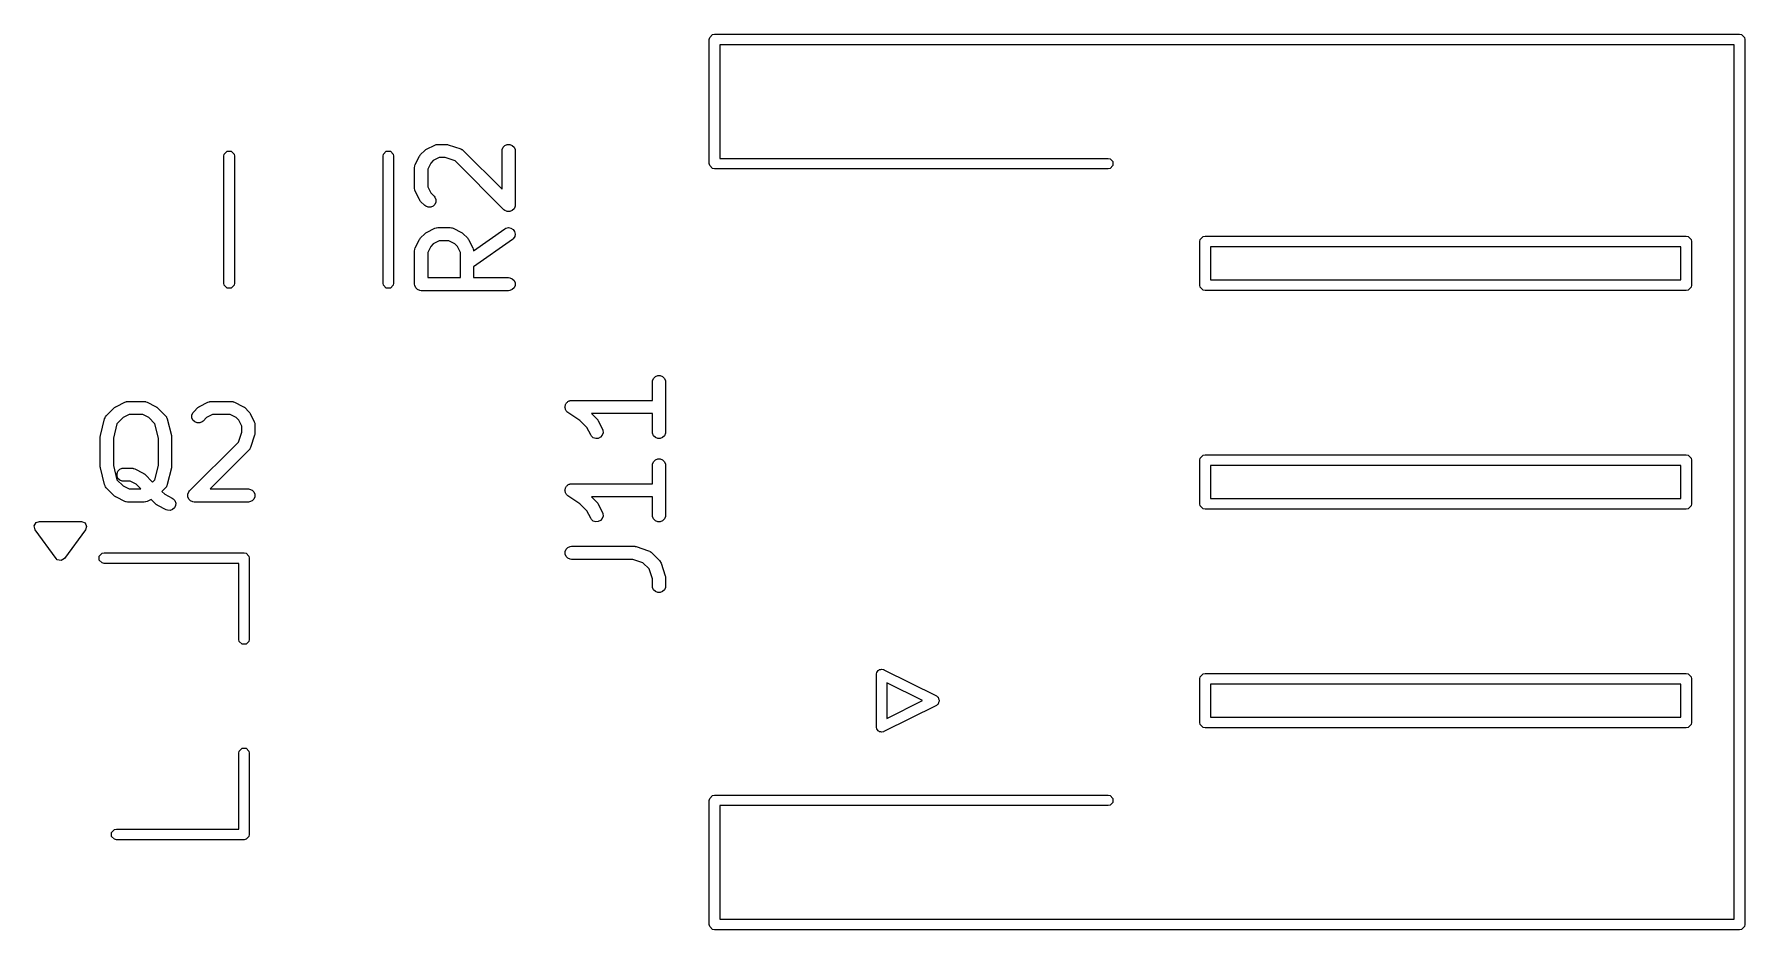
# Model space of a CAD drawing. Header units: inches. Extents: x 1.56 to 3.89, y -5.01 to -1.23.
# Drawn here: x 3.124 to 3.894, y -2.209 to -1.806 of the extents above; entities that cross this region are included whole.
import ezdxf

# ---------------------------------------------------------------- set-up
doc = ezdxf.new("R2010")
doc.units = ezdxf.units.IN
doc.header["$MEASUREMENT"] = 0
doc.layers.add('F.Silkscreen', color=41, linetype='CONTINUOUS', true_color=0xf2eda1)

msp = doc.modelspace()

# ---------------------------------------------------------------- linework, layer by layer
at = {"layer": 'F.Silkscreen', "linetype": 'CONTINUOUS'}
for p, q in [((3.42835, -1.80866), (3.42853, -1.80776)), ((3.42835, -1.86457), (3.42835, -1.80866)), ((3.42853, -1.80776), (3.4298, -1.80648)), ((3.4298, -1.80648), (3.43071, -1.8063)), ((3.43071, -1.8063), (3.89213, -1.8063)), ((3.89213, -1.8063), (3.89303, -1.80648)), ((3.89303, -1.80648), (3.89431, -1.80776)), ((3.89431, -1.80776), (3.89449, -1.80866)), ((3.89449, -1.80866), (3.89449, -2.00787)), ((3.88976, -1.81102), (3.43307, -1.81102)), ((3.43307, -1.81102), (3.43307, -1.8622)), ((3.88976, -2.00787), (3.88976, -1.81102)), ((3.20984, -1.86114), (3.21002, -1.86024)), ((3.20984, -1.91839), (3.20984, -1.86114)), ((3.21002, -1.86024), (3.2113, -1.85896)), ((3.2113, -1.85896), (3.21311, -1.85896)), ((3.21311, -1.85896), (3.21439, -1.86024)), ((3.21439, -1.86024), (3.21457, -1.86114)), ((3.21457, -1.86114), (3.21457, -1.91839)), ((3.2815, -1.86114), (3.28168, -1.86024)), ((3.2815, -1.91839), (3.2815, -1.86114)), ((3.28168, -1.86024), (3.28295, -1.85896)), ((3.28295, -1.85896), (3.28476, -1.85896)), ((3.28476, -1.85896), (3.28604, -1.86024)), ((3.28604, -1.86024), (3.28622, -1.86114)), ((3.28622, -1.86114), (3.28622, -1.91839)), ((3.29597, -1.86501), (3.29785, -1.86126)), ((3.29785, -1.86126), (3.298, -1.86101)), ((3.298, -1.86101), (3.29803, -1.86094)), ((3.29803, -1.86094), (3.2981, -1.86086)), ((3.2981, -1.86086), (3.29816, -1.86077)), ((3.29816, -1.86077), (3.29822, -1.86072)), ((3.29822, -1.86072), (3.2984, -1.86049)), ((3.2984, -1.86049), (3.30028, -1.85862)), ((3.30028, -1.85862), (3.3005, -1.85843)), ((3.3005, -1.85843), (3.30055, -1.85837)), ((3.30055, -1.85837), (3.30064, -1.85832)), ((3.30064, -1.85832), (3.30072, -1.85825)), ((3.30072, -1.85825), (3.3008, -1.85822)), ((3.3008, -1.85822), (3.30104, -1.85806)), ((3.30104, -1.85806), (3.30479, -1.85619)), ((3.30411, -1.86313), (3.30292, -1.86433)), ((3.30681, -1.86178), (3.30411, -1.86313)), ((3.30479, -1.85619), (3.30533, -1.85598)), ((3.30533, -1.85598), (3.30544, -1.85597)), ((3.30544, -1.85597), (3.30554, -1.85593)), ((3.30554, -1.85593), (3.30611, -1.85588)), ((3.30611, -1.85588), (3.30986, -1.85588)), ((3.30938, -1.86178), (3.30681, -1.86178)), ((3.31389, -1.86329), (3.30938, -1.86178)), ((3.30986, -1.85588), (3.31016, -1.85591)), ((3.31016, -1.85591), (3.31023, -1.8559)), ((3.31023, -1.8559), (3.31034, -1.85592)), ((3.31034, -1.85592), (3.31044, -1.85593)), ((3.31044, -1.85593), (3.31051, -1.85596)), ((3.31051, -1.85596), (3.3108, -1.85603)), ((3.3108, -1.85603), (3.31642, -1.8579)), ((3.3359, -1.88529), (3.31389, -1.86329)), ((3.31642, -1.8579), (3.31695, -1.85814)), ((3.31695, -1.85814), (3.31703, -1.85821)), ((3.31703, -1.85821), (3.31713, -1.85825)), ((3.31713, -1.85825), (3.31758, -1.85862)), ((3.31758, -1.85862), (3.33503, -1.87607)), ((3.33503, -1.85883), (3.33509, -1.85825)), ((3.33503, -1.87607), (3.33503, -1.85883)), ((3.33509, -1.85825), (3.33553, -1.85719)), ((3.33553, -1.85719), (3.33634, -1.85637)), ((3.33634, -1.85637), (3.33741, -1.85593)), ((3.33741, -1.85593), (3.33856, -1.85593)), ((3.33856, -1.85593), (3.33963, -1.85637)), ((3.33963, -1.85637), (3.34044, -1.85719)), ((3.34044, -1.85719), (3.34088, -1.85825)), ((3.34088, -1.85825), (3.34094, -1.85883)), ((3.34094, -1.85883), (3.34094, -1.8832)), ((3.43307, -1.8622), (3.60787, -1.8622)), ((3.60787, -1.8622), (3.60878, -1.86238)), ((3.60878, -1.86238), (3.61006, -1.86366)), ((3.29566, -1.86633), (3.29572, -1.86575)), ((3.29566, -1.8757), (3.29566, -1.86633)), ((3.29572, -1.86575), (3.29576, -1.86566)), ((3.29576, -1.86566), (3.29577, -1.86555)), ((3.29577, -1.86555), (3.29597, -1.86501)), ((3.30292, -1.86433), (3.30157, -1.86703)), ((3.30157, -1.86703), (3.30157, -1.87501)), ((3.42853, -1.86547), (3.42835, -1.86457)), ((3.4298, -1.86675), (3.42853, -1.86547)), ((3.43071, -1.86693), (3.4298, -1.86675)), ((3.60787, -1.86693), (3.43071, -1.86693)), ((3.60878, -1.86675), (3.60787, -1.86693)), ((3.61006, -1.86547), (3.60878, -1.86675)), ((3.61006, -1.86366), (3.61006, -1.86547)), ((3.29572, -1.87628), (3.29566, -1.8757)), ((3.29576, -1.87638), (3.29572, -1.87628)), ((3.29577, -1.87648), (3.29576, -1.87638)), ((3.29597, -1.87702), (3.29577, -1.87648)), ((3.29785, -1.88077), (3.29597, -1.87702)), ((3.30157, -1.87501), (3.30292, -1.8777)), ((3.30292, -1.8777), (3.30445, -1.87924)), ((3.298, -1.88102), (3.29785, -1.88077)), ((3.29803, -1.88109), (3.298, -1.88102)), ((3.2981, -1.88117), (3.29803, -1.88109)), ((3.29816, -1.88126), (3.2981, -1.88117)), ((3.29822, -1.88131), (3.29816, -1.88126)), ((3.2984, -1.88154), (3.29822, -1.88131)), ((3.30028, -1.88342), (3.2984, -1.88154)), ((3.30072, -1.88378), (3.30028, -1.88342)), ((3.30179, -1.88422), (3.30072, -1.88378)), ((3.30294, -1.88422), (3.30179, -1.88422)), ((3.304, -1.88378), (3.30294, -1.88422)), ((3.30482, -1.88297), (3.304, -1.88378)), ((3.30445, -1.87924), (3.30482, -1.87969)), ((3.30482, -1.87969), (3.30526, -1.88075)), ((3.30526, -1.8819), (3.30482, -1.88297)), ((3.30526, -1.88075), (3.30526, -1.8819)), ((3.33634, -1.88566), (3.3359, -1.88529)), ((3.3371, -1.88597), (3.33634, -1.88566)), ((3.33741, -1.8861), (3.3371, -1.88597)), ((3.33856, -1.8861), (3.33741, -1.8861)), ((3.33741, -1.8861), (3.33741, -1.8861)), ((3.33963, -1.88566), (3.33856, -1.8861)), ((3.34044, -1.88484), (3.33963, -1.88566)), ((3.34075, -1.88409), (3.34044, -1.88484)), ((3.34088, -1.88378), (3.34075, -1.88409)), ((3.34094, -1.8832), (3.34088, -1.88378)), ((3.30104, -1.89556), (3.30479, -1.89368)), ((3.30479, -1.89368), (3.30533, -1.89348)), ((3.30533, -1.89348), (3.30544, -1.89347)), ((3.30544, -1.89347), (3.30554, -1.89343)), ((3.30554, -1.89343), (3.30611, -1.89337)), ((3.30611, -1.89337), (3.31174, -1.89337)), ((3.31174, -1.89337), (3.31231, -1.89343)), ((3.31231, -1.89343), (3.31241, -1.89347)), ((3.31241, -1.89347), (3.31252, -1.89348)), ((3.31252, -1.89348), (3.31306, -1.89368)), ((3.31306, -1.89368), (3.31681, -1.89556)), ((3.32219, -1.90378), (3.33629, -1.89391)), ((3.33629, -1.89391), (3.3368, -1.89362)), ((3.3368, -1.89362), (3.33792, -1.89337)), ((3.33792, -1.89337), (3.33906, -1.89357)), ((3.33906, -1.89357), (3.34003, -1.89419)), ((3.34003, -1.89419), (3.34069, -1.89514)), ((3.29597, -1.9025), (3.29785, -1.89875)), ((3.29785, -1.89875), (3.298, -1.89851)), ((3.298, -1.89851), (3.29803, -1.89843)), ((3.29803, -1.89843), (3.2981, -1.89835)), ((3.2981, -1.89835), (3.29816, -1.89826)), ((3.29816, -1.89826), (3.29822, -1.89821)), ((3.29822, -1.89821), (3.2984, -1.89799)), ((3.2984, -1.89799), (3.30028, -1.89611)), ((3.30028, -1.89611), (3.3005, -1.89593)), ((3.3005, -1.89593), (3.30055, -1.89587)), ((3.30055, -1.89587), (3.30064, -1.89581)), ((3.30064, -1.89581), (3.30072, -1.89575)), ((3.30072, -1.89575), (3.3008, -1.89572)), ((3.3008, -1.89572), (3.30104, -1.89556)), ((3.30292, -1.90182), (3.30157, -1.90452)), ((3.30411, -1.90063), (3.30292, -1.90182)), ((3.30681, -1.89928), (3.30411, -1.90063)), ((3.31104, -1.89928), (3.30681, -1.89928)), ((3.31374, -1.90063), (3.31104, -1.89928)), ((3.31494, -1.90182), (3.31374, -1.90063)), ((3.31628, -1.90452), (3.31494, -1.90182)), ((3.31681, -1.89556), (3.31706, -1.89572)), ((3.31706, -1.89572), (3.31713, -1.89575)), ((3.31713, -1.89575), (3.31721, -1.89581)), ((3.31721, -1.89581), (3.3173, -1.89587)), ((3.3173, -1.89587), (3.31735, -1.89593)), ((3.31735, -1.89593), (3.31758, -1.89611)), ((3.31758, -1.89611), (3.31945, -1.89799)), ((3.31945, -1.89799), (3.31964, -1.89821)), ((3.31964, -1.89821), (3.3197, -1.89826)), ((3.3197, -1.89826), (3.31975, -1.89835)), ((3.31975, -1.89835), (3.31982, -1.89843)), ((3.31982, -1.89843), (3.31985, -1.89851)), ((3.31985, -1.89851), (3.32, -1.89875)), ((3.32, -1.89875), (3.32188, -1.9025)), ((3.33968, -1.89874), (3.32219, -1.91099)), ((3.34012, -1.89837), (3.33968, -1.89874)), ((3.34074, -1.8974), (3.34012, -1.89837)), ((3.34069, -1.89514), (3.34094, -1.89626)), ((3.34094, -1.89626), (3.34074, -1.8974)), ((3.64921, -1.89961), (3.64939, -1.8987)), ((3.64921, -1.91929), (3.64921, -1.89961)), ((3.64939, -1.8987), (3.65067, -1.89742)), ((3.65067, -1.89742), (3.65157, -1.89724)), ((3.65157, -1.89724), (3.86811, -1.89724)), ((3.65394, -1.90197), (3.65394, -1.91693)), ((3.86575, -1.90197), (3.65394, -1.90197)), ((3.86575, -1.91693), (3.86575, -1.90197)), ((3.86811, -1.89724), (3.86901, -1.89742)), ((3.86901, -1.89742), (3.87029, -1.8987)), ((3.87029, -1.8987), (3.87047, -1.89961)), ((3.87047, -1.89961), (3.87047, -1.91929)), ((3.29566, -1.90382), (3.29572, -1.90325)), ((3.29566, -1.91882), (3.29566, -1.90382)), ((3.29572, -1.90325), (3.29576, -1.90315)), ((3.29576, -1.90315), (3.29577, -1.90304)), ((3.29577, -1.90304), (3.29597, -1.9025)), ((3.30157, -1.90452), (3.30157, -1.91587)), ((3.31628, -1.91587), (3.31628, -1.90452)), ((3.32188, -1.9025), (3.32209, -1.90304)), ((3.32209, -1.90304), (3.32209, -1.90315)), ((3.32209, -1.90315), (3.32213, -1.90325)), ((3.32213, -1.90325), (3.32219, -1.90378)), ((3.30157, -1.91587), (3.31628, -1.91587)), ((3.32219, -1.91099), (3.32219, -1.91587)), ((3.32219, -1.91587), (3.33798, -1.91587)), ((3.33798, -1.91587), (3.33856, -1.91593)), ((3.33856, -1.91593), (3.33963, -1.91637)), ((3.33963, -1.91637), (3.34044, -1.91718)), ((3.34044, -1.91718), (3.34088, -1.91825)), ((3.65394, -1.91693), (3.86575, -1.91693)), ((3.21002, -1.91929), (3.20984, -1.91839)), ((3.2113, -1.92057), (3.21002, -1.91929)), ((3.21311, -1.92057), (3.2113, -1.92057)), ((3.21439, -1.91929), (3.21311, -1.92057)), ((3.21457, -1.91839), (3.21439, -1.91929)), ((3.28168, -1.91929), (3.2815, -1.91839)), ((3.28295, -1.92057), (3.28168, -1.91929)), ((3.28476, -1.92057), (3.28295, -1.92057)), ((3.28604, -1.91929), (3.28476, -1.92057)), ((3.28622, -1.91839), (3.28604, -1.91929)), ((3.29572, -1.9194), (3.29566, -1.91882)), ((3.29616, -1.92046), (3.29572, -1.9194)), ((3.29697, -1.92128), (3.29616, -1.92046)), ((3.29804, -1.92172), (3.29697, -1.92128)), ((3.29861, -1.92178), (3.29804, -1.92172)), ((3.33798, -1.92178), (3.29861, -1.92178)), ((3.33856, -1.92172), (3.33798, -1.92178)), ((3.33963, -1.92128), (3.33856, -1.92172)), ((3.34044, -1.92046), (3.33963, -1.92128)), ((3.34088, -1.9194), (3.34044, -1.92046)), ((3.34088, -1.91825), (3.34088, -1.9194)), ((3.64939, -1.9202), (3.64921, -1.91929)), ((3.65067, -1.92147), (3.64939, -1.9202)), ((3.65157, -1.92165), (3.65067, -1.92147)), ((3.86811, -1.92165), (3.65157, -1.92165)), ((3.86901, -1.92147), (3.86811, -1.92165)), ((3.87029, -1.9202), (3.86901, -1.92147)), ((3.87047, -1.91929), (3.87029, -1.9202)), ((3.40275, -1.96288), (3.40281, -1.9623)), ((3.40275, -1.97118), (3.40275, -1.96288)), ((3.40281, -1.9623), (3.40325, -1.96124)), ((3.40325, -1.96124), (3.40406, -1.96042)), ((3.40406, -1.96042), (3.40513, -1.95998)), ((3.40513, -1.95998), (3.40628, -1.95998)), ((3.40628, -1.95998), (3.40734, -1.96042)), ((3.40734, -1.96042), (3.40816, -1.96124)), ((3.40816, -1.96124), (3.4086, -1.9623)), ((3.4086, -1.9623), (3.40865, -1.96288)), ((3.40865, -1.96288), (3.40865, -1.98538)), ((3.36549, -1.97134), (3.36576, -1.97123)), ((3.36576, -1.97123), (3.36633, -1.97118)), ((3.36633, -1.97118), (3.36633, -1.97118)), ((3.36633, -1.97118), (3.36633, -1.97118)), ((3.36633, -1.97118), (3.36633, -1.97118)), ((3.36633, -1.97118), (3.40275, -1.97118)), ((3.15612, -1.97951), (3.15631, -1.97896)), ((3.15631, -1.97896), (3.15644, -1.97879)), ((3.15644, -1.97879), (3.15652, -1.97858)), ((3.15652, -1.97858), (3.15689, -1.97814)), ((3.15689, -1.97814), (3.16064, -1.97439)), ((3.16064, -1.97439), (3.16087, -1.9742)), ((3.16087, -1.9742), (3.16092, -1.97414)), ((3.16092, -1.97414), (3.16101, -1.97409)), ((3.16101, -1.97409), (3.16109, -1.97402)), ((3.16109, -1.97402), (3.16116, -1.97399)), ((3.16116, -1.97399), (3.16141, -1.97383)), ((3.16141, -1.97383), (3.16516, -1.97196)), ((3.16448, -1.9789), (3.16165, -1.98173)), ((3.16718, -1.97755), (3.16448, -1.9789)), ((3.16516, -1.97196), (3.1657, -1.97175)), ((3.1657, -1.97175), (3.16581, -1.97174)), ((3.16581, -1.97174), (3.1659, -1.9717)), ((3.1659, -1.9717), (3.16648, -1.97165)), ((3.16648, -1.97165), (3.17398, -1.97165)), ((3.17328, -1.97755), (3.16718, -1.97755)), ((3.17598, -1.9789), (3.17328, -1.97755)), ((3.17398, -1.97165), (3.17455, -1.9717)), ((3.17455, -1.9717), (3.17465, -1.97174)), ((3.17465, -1.97174), (3.17476, -1.97175)), ((3.17476, -1.97175), (3.1753, -1.97196)), ((3.1753, -1.97196), (3.17905, -1.97383)), ((3.17881, -1.98173), (3.17598, -1.9789)), ((3.17905, -1.97383), (3.1793, -1.97399)), ((3.1793, -1.97399), (3.17937, -1.97402)), ((3.17937, -1.97402), (3.17945, -1.97409)), ((3.17945, -1.97409), (3.17954, -1.97414)), ((3.17954, -1.97414), (3.17959, -1.9742)), ((3.17959, -1.9742), (3.17982, -1.97439)), ((3.17982, -1.97439), (3.18357, -1.97814)), ((3.18357, -1.97814), (3.18393, -1.97858)), ((3.18393, -1.97858), (3.18402, -1.97879)), ((3.18402, -1.97879), (3.18415, -1.97896)), ((3.18415, -1.97896), (3.18434, -1.97951)), ((3.19545, -1.97777), (3.1959, -1.97671)), ((3.19545, -1.97892), (3.19545, -1.97777)), ((3.1959, -1.97999), (3.19545, -1.97892)), ((3.1959, -1.97671), (3.19626, -1.97626)), ((3.19626, -1.97626), (3.19814, -1.97439)), ((3.19814, -1.97439), (3.19836, -1.9742)), ((3.19836, -1.9742), (3.19841, -1.97414)), ((3.19841, -1.97414), (3.1985, -1.97409)), ((3.1985, -1.97409), (3.19858, -1.97402)), ((3.19858, -1.97402), (3.19866, -1.97399)), ((3.19866, -1.97399), (3.1989, -1.97383)), ((3.1989, -1.97383), (3.20265, -1.97196)), ((3.20197, -1.9789), (3.20044, -1.98044)), ((3.20467, -1.97755), (3.20197, -1.9789)), ((3.20265, -1.97196), (3.20319, -1.97175)), ((3.20319, -1.97175), (3.2033, -1.97174)), ((3.2033, -1.97174), (3.2034, -1.9717)), ((3.2034, -1.9717), (3.20397, -1.97165)), ((3.20397, -1.97165), (3.21335, -1.97165)), ((3.21265, -1.97755), (3.20467, -1.97755)), ((3.21535, -1.9789), (3.21265, -1.97755)), ((3.21335, -1.97165), (3.21392, -1.9717)), ((3.21392, -1.9717), (3.21402, -1.97174)), ((3.21402, -1.97174), (3.21413, -1.97175)), ((3.21413, -1.97175), (3.21467, -1.97196)), ((3.21467, -1.97196), (3.21842, -1.97383)), ((3.21655, -1.9801), (3.21535, -1.9789)), ((3.21842, -1.97383), (3.21867, -1.97399)), ((3.21867, -1.97399), (3.21874, -1.97402)), ((3.21874, -1.97402), (3.21882, -1.97409)), ((3.21882, -1.97409), (3.21891, -1.97414)), ((3.21891, -1.97414), (3.21896, -1.9742)), ((3.21896, -1.9742), (3.21919, -1.97439)), ((3.21919, -1.97439), (3.22106, -1.97626)), ((3.22106, -1.97626), (3.22125, -1.97649)), ((3.22125, -1.97649), (3.22131, -1.97654)), ((3.22131, -1.97654), (3.22136, -1.97663)), ((3.22136, -1.97663), (3.22143, -1.97671)), ((3.22143, -1.97671), (3.22146, -1.97678)), ((3.22146, -1.97678), (3.22161, -1.97703)), ((3.22161, -1.97703), (3.22349, -1.98078)), ((3.36338, -1.97413), (3.36344, -1.97384)), ((3.36344, -1.97441), (3.36338, -1.97413)), ((3.36344, -1.97355), (3.36355, -1.97328)), ((3.36344, -1.97384), (3.36344, -1.97355)), ((3.36344, -1.9747), (3.36344, -1.97441)), ((3.36355, -1.97497), (3.36344, -1.9747)), ((3.36355, -1.97328), (3.3636, -1.973)), ((3.3636, -1.97526), (3.36355, -1.97497)), ((3.3636, -1.973), (3.36376, -1.97276)), ((3.36377, -1.9755), (3.3636, -1.97526)), ((3.36376, -1.97276), (3.36388, -1.97249)), ((3.36388, -1.97577), (3.36377, -1.9755)), ((3.36388, -1.97249), (3.36408, -1.97228)), ((3.36408, -1.97598), (3.36388, -1.97577)), ((3.36408, -1.97228), (3.36424, -1.97204)), ((3.36425, -1.97622), (3.36408, -1.97598)), ((3.36424, -1.97204), (3.36448, -1.97188)), ((3.36469, -1.97658), (3.36425, -1.97622)), ((3.36448, -1.97188), (3.36469, -1.97167)), ((3.36469, -1.97167), (3.36496, -1.97156)), ((3.36469, -1.97659), (3.36469, -1.97658)), ((3.36469, -1.97658), (3.36469, -1.97658)), ((3.36469, -1.97658), (3.36469, -1.97658)), ((3.37007, -1.98017), (3.36469, -1.97659)), ((3.36496, -1.97156), (3.3652, -1.9714)), ((3.3652, -1.9714), (3.36549, -1.97134)), ((3.40275, -1.97708), (3.37533, -1.97708)), ((3.37533, -1.97708), (3.37779, -1.97954)), ((3.40275, -1.98538), (3.40275, -1.97708)), ((3.15424, -1.98701), (3.15612, -1.97951)), ((3.16165, -1.98173), (3.16006, -1.98809)), ((3.1804, -1.98809), (3.17881, -1.98173)), ((3.18434, -1.97951), (3.18622, -1.98701)), ((3.19671, -1.9808), (3.1959, -1.97999)), ((3.19777, -1.98124), (3.19671, -1.9808)), ((3.19893, -1.98124), (3.19777, -1.98124)), ((3.19999, -1.9808), (3.19893, -1.98124)), ((3.20044, -1.98044), (3.19999, -1.9808)), ((3.21639, -1.98988), (3.21789, -1.98537)), ((3.21789, -1.9828), (3.21655, -1.9801)), ((3.21789, -1.98537), (3.21789, -1.9828)), ((3.22349, -1.98078), (3.2237, -1.98132)), ((3.22371, -1.9865), (3.22365, -1.98678)), ((3.2237, -1.98132), (3.2237, -1.98142)), ((3.2237, -1.98142), (3.22374, -1.98152)), ((3.22374, -1.98642), (3.22371, -1.9865)), ((3.22374, -1.98152), (3.2238, -1.9821)), ((3.22375, -1.98632), (3.22374, -1.98642)), ((3.22378, -1.98622), (3.22375, -1.98632)), ((3.2238, -1.98585), (3.22377, -1.98614)), ((3.22377, -1.98614), (3.22378, -1.98622)), ((3.2238, -1.9821), (3.2238, -1.98585)), ((3.37328, -1.98338), (3.37007, -1.98017)), ((3.37494, -1.9867), (3.37328, -1.98338)), ((3.37525, -1.98719), (3.37494, -1.9867)), ((3.37779, -1.97954), (3.37798, -1.97977)), ((3.37798, -1.97977), (3.37804, -1.97982)), ((3.37804, -1.97982), (3.37809, -1.97991)), ((3.37809, -1.97991), (3.37816, -1.97999)), ((3.37816, -1.97999), (3.37819, -1.98006)), ((3.37819, -1.98006), (3.37835, -1.98031)), ((3.37835, -1.98031), (3.38022, -1.98406)), ((3.38051, -1.98575), (3.38015, -1.98684)), ((3.38022, -1.98406), (3.38043, -1.9846)), ((3.38043, -1.9846), (3.38051, -1.98575)), ((3.40281, -1.98595), (3.40275, -1.98538)), ((3.40325, -1.98702), (3.40281, -1.98595)), ((3.4086, -1.98595), (3.40816, -1.98702)), ((3.40865, -1.98538), (3.4086, -1.98595)), ((3.15415, -1.98772), (3.15416, -1.98762)), ((3.15415, -2.00085), (3.15415, -1.98772)), ((3.15416, -1.98758), (3.15419, -1.98736)), ((3.15416, -1.98762), (3.15416, -1.98758)), ((3.15419, -1.98736), (3.15421, -1.98715)), ((3.15421, -1.98715), (3.15423, -1.98711)), ((3.15423, -1.98711), (3.15424, -1.98701)), ((3.16006, -1.98809), (3.16006, -2.00048)), ((3.1804, -2.00048), (3.1804, -1.98809)), ((3.18622, -1.98701), (3.18623, -1.98711)), ((3.18623, -1.98711), (3.18625, -1.98715)), ((3.18625, -1.98715), (3.18627, -1.98736)), ((3.18627, -1.98736), (3.1863, -1.98758)), ((3.1863, -1.98758), (3.18629, -1.98762)), ((3.18629, -1.98762), (3.1863, -1.98772)), ((3.1863, -1.98772), (3.1863, -2.00085)), ((3.19439, -2.01188), (3.21639, -1.98988)), ((3.22106, -1.99356), (3.2036, -2.01102)), ((3.22143, -1.99311), (3.22106, -1.99356)), ((3.22147, -1.99301), (3.22143, -1.99311)), ((3.22154, -1.99293), (3.22147, -1.99301)), ((3.22177, -1.99241), (3.22154, -1.99293)), ((3.22365, -1.98678), (3.22177, -1.99241)), ((3.37612, -1.98794), (3.37525, -1.98719)), ((3.37721, -1.98831), (3.37612, -1.98794)), ((3.37836, -1.98822), (3.37721, -1.98831)), ((3.37939, -1.98771), (3.37836, -1.98822)), ((3.38015, -1.98684), (3.37939, -1.98771)), ((3.40406, -1.98783), (3.40325, -1.98702)), ((3.40513, -1.98827), (3.40406, -1.98783)), ((3.40628, -1.98827), (3.40513, -1.98827)), ((3.40734, -1.98783), (3.40628, -1.98827)), ((3.40816, -1.98702), (3.40734, -1.98783)), ((3.15416, -2.00095), (3.15415, -2.00085)), ((3.15416, -2.00099), (3.15416, -2.00095)), ((3.15419, -2.0012), (3.15416, -2.00099)), ((3.15421, -2.00142), (3.15419, -2.0012)), ((3.15423, -2.00146), (3.15421, -2.00142)), ((3.15424, -2.00156), (3.15423, -2.00146)), ((3.15612, -2.00906), (3.15424, -2.00156)), ((3.16006, -2.00048), (3.16165, -2.00684)), ((3.16296, -2.00214), (3.16403, -2.0017)), ((3.16403, -2.0017), (3.1646, -2.00164)), ((3.1646, -2.00164), (3.16835, -2.00164)), ((3.16835, -2.00164), (3.16893, -2.0017)), ((3.16893, -2.0017), (3.16903, -2.00174)), ((3.16903, -2.00174), (3.16913, -2.00175)), ((3.16913, -2.00175), (3.16967, -2.00195)), ((3.16967, -2.00195), (3.17342, -2.00383)), ((3.17881, -2.00684), (3.1804, -2.00048)), ((3.18622, -2.00156), (3.18434, -2.00906)), ((3.18623, -2.00146), (3.18622, -2.00156)), ((3.18625, -2.00142), (3.18623, -2.00146)), ((3.18627, -2.0012), (3.18625, -2.00142)), ((3.1863, -2.00099), (3.18627, -2.0012)), ((3.1863, -2.00085), (3.18629, -2.00095)), ((3.18629, -2.00095), (3.1863, -2.00099)), ((3.40275, -2.00037), (3.40281, -1.9998)), ((3.40275, -2.00867), (3.40275, -2.00037)), ((3.40281, -1.9998), (3.40325, -1.99873)), ((3.40325, -1.99873), (3.40406, -1.99792)), ((3.40406, -1.99792), (3.40513, -1.99748)), ((3.40513, -1.99748), (3.40628, -1.99748)), ((3.40628, -1.99748), (3.40734, -1.99792)), ((3.40734, -1.99792), (3.40816, -1.99873)), ((3.40816, -1.99873), (3.4086, -1.9998)), ((3.4086, -1.9998), (3.40865, -2.00037)), ((3.40865, -2.00037), (3.40865, -2.02287)), ((3.64921, -1.99803), (3.64939, -1.99713)), ((3.64921, -2.01772), (3.64921, -1.99803)), ((3.64939, -1.99713), (3.65067, -1.99585)), ((3.65067, -1.99585), (3.65157, -1.99567)), ((3.65157, -1.99567), (3.86811, -1.99567)), ((3.65394, -2.00039), (3.65394, -2.01535)), ((3.86575, -2.00039), (3.65394, -2.00039)), ((3.86575, -2.01535), (3.86575, -2.00039)), ((3.86811, -1.99567), (3.86901, -1.99585)), ((3.86901, -1.99585), (3.87029, -1.99713)), ((3.87029, -1.99713), (3.87047, -1.99803)), ((3.87047, -1.99803), (3.87047, -2.01772)), ((3.15631, -2.00961), (3.15612, -2.00906)), ((3.15644, -2.00978), (3.15631, -2.00961)), ((3.15652, -2.00999), (3.15644, -2.00978)), ((3.16165, -2.00684), (3.16448, -2.00967)), ((3.16171, -2.00402), (3.16215, -2.00295)), ((3.16171, -2.00517), (3.16171, -2.00402)), ((3.16215, -2.00624), (3.16171, -2.00517)), ((3.16215, -2.00295), (3.16296, -2.00214)), ((3.16296, -2.00705), (3.16215, -2.00624)), ((3.16403, -2.00749), (3.16296, -2.00705)), ((3.1646, -2.00755), (3.16403, -2.00749)), ((3.16448, -2.00967), (3.16718, -2.01102)), ((3.16766, -2.00755), (3.1646, -2.00755)), ((3.17035, -2.0089), (3.16766, -2.00755)), ((3.17247, -2.01102), (3.17035, -2.0089)), ((3.17342, -2.00383), (3.17367, -2.00399)), ((3.17367, -2.00399), (3.17374, -2.00402)), ((3.17374, -2.00402), (3.17382, -2.00408)), ((3.17382, -2.00408), (3.17391, -2.00414)), ((3.17391, -2.00414), (3.17396, -2.0042)), ((3.17396, -2.0042), (3.17419, -2.00438)), ((3.17419, -2.00438), (3.17773, -2.00792)), ((3.17773, -2.00792), (3.17881, -2.00684)), ((3.18402, -2.00978), (3.18393, -2.00999)), ((3.18415, -2.00961), (3.18402, -2.00978)), ((3.18434, -2.00906), (3.18415, -2.00961)), ((3.36388, -2.00998), (3.36408, -2.00978)), ((3.36408, -2.00978), (3.36424, -2.00954)), ((3.36424, -2.00954), (3.36448, -2.00938)), ((3.36448, -2.00938), (3.36469, -2.00917)), ((3.36469, -2.00917), (3.36496, -2.00906)), ((3.36496, -2.00906), (3.3652, -2.0089)), ((3.3652, -2.0089), (3.36549, -2.00884)), ((3.36549, -2.00884), (3.36576, -2.00873)), ((3.36576, -2.00873), (3.36633, -2.00867)), ((3.36633, -2.00867), (3.36633, -2.00867)), ((3.36633, -2.00867), (3.36633, -2.00867)), ((3.36633, -2.00867), (3.36633, -2.00867)), ((3.36633, -2.00867), (3.40275, -2.00867)), ((3.88976, -2.20472), (3.88976, -2.00787)), ((3.89449, -2.00787), (3.89449, -2.20709)), ((3.15689, -2.01043), (3.15652, -2.00999)), ((3.16064, -2.01418), (3.15689, -2.01043)), ((3.16087, -2.01437), (3.16064, -2.01418)), ((3.16092, -2.01443), (3.16087, -2.01437)), ((3.16101, -2.01448), (3.16092, -2.01443)), ((3.16109, -2.01455), (3.16101, -2.01448)), ((3.16116, -2.01458), (3.16109, -2.01455)), ((3.16141, -2.01474), (3.16116, -2.01458)), ((3.16516, -2.01661), (3.16141, -2.01474)), ((3.1657, -2.01682), (3.16516, -2.01661)), ((3.16581, -2.01682), (3.1657, -2.01682)), ((3.1659, -2.01687), (3.16581, -2.01682)), ((3.16648, -2.01692), (3.1659, -2.01687)), ((3.17398, -2.01692), (3.16648, -2.01692)), ((3.16718, -2.01102), (3.17247, -2.01102)), ((3.17455, -2.01687), (3.17398, -2.01692)), ((3.17465, -2.01682), (3.17455, -2.01687)), ((3.17476, -2.01682), (3.17465, -2.01682)), ((3.1753, -2.01661), (3.17476, -2.01682)), ((3.17714, -2.01569), (3.1753, -2.01661)), ((3.17939, -2.01793), (3.17714, -2.01569)), ((3.18357, -2.01043), (3.1819, -2.01209)), ((3.1819, -2.01209), (3.18323, -2.01342)), ((3.18323, -2.01342), (3.18655, -2.01508)), ((3.18393, -2.00999), (3.18357, -2.01043)), ((3.18655, -2.01508), (3.18704, -2.01539)), ((3.18704, -2.01539), (3.18779, -2.01626)), ((3.18779, -2.01626), (3.18816, -2.01735)), ((3.18816, -2.01735), (3.18807, -2.0185)), ((3.19358, -2.01339), (3.19402, -2.01233)), ((3.19358, -2.01455), (3.19358, -2.01339)), ((3.19402, -2.01561), (3.19358, -2.01455)), ((3.19402, -2.01233), (3.19439, -2.01188)), ((3.19483, -2.01642), (3.19402, -2.01561)), ((3.1959, -2.01687), (3.19483, -2.01642)), ((3.19648, -2.01692), (3.1959, -2.01687)), ((3.22085, -2.01692), (3.19648, -2.01692)), ((3.2036, -2.01102), (3.22085, -2.01102)), ((3.22085, -2.01102), (3.22142, -2.01107)), ((3.22142, -2.01687), (3.22085, -2.01692)), ((3.22142, -2.01107), (3.22249, -2.01151)), ((3.22249, -2.01642), (3.22142, -2.01687)), ((3.22249, -2.01151), (3.2233, -2.01233)), ((3.2233, -2.01561), (3.22249, -2.01642)), ((3.2233, -2.01233), (3.22374, -2.01339)), ((3.22374, -2.01455), (3.2233, -2.01561)), ((3.22374, -2.01339), (3.22374, -2.01455)), ((3.36338, -2.01163), (3.36344, -2.01134)), ((3.36344, -2.01191), (3.36338, -2.01163)), ((3.36344, -2.01105), (3.36355, -2.01078)), ((3.36344, -2.01134), (3.36344, -2.01105)), ((3.36344, -2.0122), (3.36344, -2.01191)), ((3.36355, -2.01247), (3.36344, -2.0122)), ((3.36355, -2.01078), (3.3636, -2.0105)), ((3.3636, -2.01276), (3.36355, -2.01247)), ((3.3636, -2.0105), (3.36376, -2.01025)), ((3.36377, -2.013), (3.3636, -2.01276)), ((3.36376, -2.01025), (3.36388, -2.00998)), ((3.36388, -2.01326), (3.36377, -2.013)), ((3.36408, -2.01347), (3.36388, -2.01326)), ((3.36425, -2.01371), (3.36408, -2.01347)), ((3.36469, -2.01408), (3.36425, -2.01371)), ((3.37007, -2.01767), (3.36469, -2.01408)), ((3.36469, -2.01408), (3.36469, -2.01408)), ((3.36469, -2.01408), (3.36469, -2.01408)), ((3.36469, -2.01408), (3.36469, -2.01408)), ((3.40275, -2.01458), (3.37533, -2.01458)), ((3.37533, -2.01458), (3.37779, -2.01703)), ((3.37779, -2.01703), (3.37798, -2.01726)), ((3.37798, -2.01726), (3.37804, -2.01731)), ((3.37804, -2.01731), (3.37809, -2.0174)), ((3.37809, -2.0174), (3.37816, -2.01748)), ((3.37816, -2.01748), (3.37819, -2.01755)), ((3.40275, -2.02287), (3.40275, -2.01458)), ((3.65394, -2.01535), (3.86575, -2.01535)), ((3.17962, -2.01812), (3.17939, -2.01793)), ((3.17967, -2.01818), (3.17962, -2.01812)), ((3.17976, -2.01823), (3.17967, -2.01818)), ((3.17984, -2.0183), (3.17976, -2.01823)), ((3.17991, -2.01833), (3.17984, -2.0183)), ((3.18016, -2.01849), (3.17991, -2.01833)), ((3.18391, -2.02036), (3.18016, -2.01849)), ((3.18445, -2.02057), (3.18391, -2.02036)), ((3.1856, -2.02065), (3.18445, -2.02057)), ((3.18669, -2.02028), (3.1856, -2.02065)), ((3.18756, -2.01953), (3.18669, -2.02028)), ((3.18807, -2.0185), (3.18756, -2.01953)), ((3.37328, -2.02087), (3.37007, -2.01767)), ((3.37494, -2.02419), (3.37328, -2.02087)), ((3.37525, -2.02468), (3.37494, -2.02419)), ((3.37612, -2.02544), (3.37525, -2.02468)), ((3.37819, -2.01755), (3.37835, -2.0178)), ((3.37835, -2.0178), (3.38022, -2.02155)), ((3.37939, -2.0252), (3.37836, -2.02572)), ((3.38015, -2.02433), (3.37939, -2.0252)), ((3.38051, -2.02324), (3.38015, -2.02433)), ((3.38022, -2.02155), (3.38043, -2.02209)), ((3.38043, -2.02209), (3.38051, -2.02324)), ((3.40281, -2.02345), (3.40275, -2.02287)), ((3.40325, -2.02451), (3.40281, -2.02345)), ((3.40406, -2.02533), (3.40325, -2.02451)), ((3.40816, -2.02451), (3.40734, -2.02533)), ((3.4086, -2.02345), (3.40816, -2.02451)), ((3.40865, -2.02287), (3.4086, -2.02345)), ((3.64939, -2.01862), (3.64921, -2.01772)), ((3.65067, -2.0199), (3.64939, -2.01862)), ((3.65157, -2.02008), (3.65067, -2.0199)), ((3.86811, -2.02008), (3.65157, -2.02008)), ((3.86901, -2.0199), (3.86811, -2.02008)), ((3.87029, -2.01862), (3.86901, -2.0199)), ((3.87047, -2.01772), (3.87029, -2.01862)), ((3.12444, -2.02758), (3.12538, -2.02604)), ((3.12486, -2.02934), (3.12444, -2.02758)), ((3.13431, -2.04233), (3.12486, -2.02934)), ((3.12538, -2.02604), (3.12677, -2.02559)), ((3.12677, -2.02559), (3.14567, -2.02559)), ((3.14758, -2.02934), (3.13813, -2.04233)), ((3.14567, -2.02559), (3.14734, -2.02628)), ((3.14734, -2.02628), (3.14803, -2.02795)), ((3.14803, -2.02795), (3.14758, -2.02934)), ((3.37721, -2.0258), (3.37612, -2.02544)), ((3.37836, -2.02572), (3.37721, -2.0258)), ((3.40513, -2.02577), (3.40406, -2.02533)), ((3.40628, -2.02577), (3.40513, -2.02577)), ((3.40734, -2.02533), (3.40628, -2.02577)), ((3.15372, -2.04122), (3.155, -2.03994)), ((3.155, -2.03994), (3.15591, -2.03976)), ((3.15591, -2.03976), (3.1874, -2.03976)), ((3.1874, -2.03976), (3.2189, -2.03976)), ((3.2189, -2.03976), (3.2198, -2.03994)), ((3.2198, -2.03994), (3.22108, -2.04122)), ((3.36344, -2.03917), (3.36388, -2.0381)), ((3.36344, -2.04032), (3.36344, -2.03917)), ((3.36388, -2.04139), (3.36344, -2.04032)), ((3.36388, -2.0381), (3.36469, -2.03729)), ((3.36469, -2.03729), (3.36576, -2.03685)), ((3.36576, -2.03685), (3.36633, -2.03679)), ((3.36633, -2.03679), (3.39445, -2.03679)), ((3.39445, -2.03679), (3.39474, -2.03682)), ((3.39474, -2.03682), (3.39482, -2.03682)), ((3.39482, -2.03682), (3.39492, -2.03684)), ((3.39492, -2.03684), (3.39503, -2.03685)), ((3.39503, -2.03685), (3.3951, -2.03688)), ((3.3951, -2.03688), (3.39539, -2.03694)), ((3.39539, -2.03694), (3.40101, -2.03882)), ((3.40101, -2.03882), (3.40154, -2.03905)), ((3.40154, -2.03905), (3.40162, -2.03912)), ((3.40162, -2.03912), (3.40172, -2.03916)), ((3.40172, -2.03916), (3.40217, -2.03953)), ((3.40217, -2.03953), (3.40591, -2.04328)), ((3.13483, -2.04286), (3.13431, -2.04233)), ((3.13659, -2.04328), (3.13483, -2.04286)), ((3.13813, -2.04233), (3.13659, -2.04328)), ((3.15372, -2.04303), (3.15372, -2.04122)), ((3.155, -2.04431), (3.15372, -2.04303)), ((3.15591, -2.04449), (3.155, -2.04431)), ((3.1874, -2.04449), (3.15591, -2.04449)), ((3.21654, -2.04449), (3.1874, -2.04449)), ((3.21654, -2.07874), (3.21654, -2.04449)), ((3.22108, -2.04122), (3.22126, -2.04213)), ((3.22126, -2.04213), (3.22126, -2.07874)), ((3.36469, -2.0422), (3.36388, -2.04139)), ((3.36576, -2.04264), (3.36469, -2.0422)), ((3.36633, -2.0427), (3.36576, -2.04264)), ((3.39397, -2.0427), (3.36633, -2.0427)), ((3.39848, -2.0442), (3.39397, -2.0427)), ((3.40125, -2.04696), (3.39848, -2.0442)), ((3.40275, -2.05147), (3.40125, -2.04696)), ((3.40591, -2.04328), (3.40628, -2.04373)), ((3.40628, -2.04373), (3.40632, -2.04383)), ((3.40632, -2.04383), (3.40639, -2.04391)), ((3.40639, -2.04391), (3.40663, -2.04444)), ((3.40663, -2.04444), (3.4085, -2.05006)), ((3.40275, -2.05474), (3.40275, -2.05147)), ((3.40281, -2.05532), (3.40275, -2.05474)), ((3.40325, -2.05638), (3.40281, -2.05532)), ((3.4086, -2.05532), (3.40816, -2.05638)), ((3.4085, -2.05006), (3.40857, -2.05035)), ((3.40857, -2.05035), (3.4086, -2.05042)), ((3.4086, -2.05042), (3.40861, -2.05052)), ((3.40865, -2.05474), (3.4086, -2.05532)), ((3.40861, -2.05052), (3.40863, -2.05062)), ((3.40863, -2.05062), (3.40863, -2.0507)), ((3.40863, -2.0507), (3.40865, -2.05099)), ((3.40865, -2.05099), (3.40865, -2.05474)), ((3.40406, -2.0572), (3.40325, -2.05638)), ((3.40513, -2.05764), (3.40406, -2.0572)), ((3.40628, -2.05764), (3.40513, -2.05764)), ((3.40734, -2.0572), (3.40628, -2.05764)), ((3.40816, -2.05638), (3.40734, -2.0572)), ((3.21672, -2.07964), (3.21654, -2.07874)), ((3.22126, -2.07874), (3.22108, -2.07964)), ((3.21799, -2.08092), (3.21672, -2.07964)), ((3.2198, -2.08092), (3.21799, -2.08092)), ((3.22108, -2.07964), (3.2198, -2.08092)), ((3.50354, -2.09449), (3.50357, -2.09437)), ((3.50354, -2.11811), (3.50354, -2.09449)), ((3.50355, -2.09432), (3.50359, -2.09423)), ((3.50357, -2.09437), (3.50355, -2.09432)), ((3.50359, -2.09423), (3.50372, -2.09358)), ((3.50372, -2.09358), (3.50411, -2.0932)), ((3.50411, -2.0932), (3.50436, -2.0927)), ((3.50436, -2.0927), (3.50473, -2.09258)), ((3.50473, -2.09258), (3.505, -2.09231)), ((3.505, -2.09231), (3.50555, -2.09231)), ((3.50555, -2.09231), (3.50607, -2.09213)), ((3.50607, -2.09213), (3.50671, -2.09231)), ((3.50671, -2.09231), (3.50681, -2.09231)), ((3.50681, -2.09231), (3.50685, -2.09234)), ((3.50685, -2.09234), (3.50696, -2.09238)), ((3.50696, -2.09238), (3.53058, -2.10419)), ((3.64939, -2.09555), (3.65067, -2.09427)), ((3.65067, -2.09427), (3.65157, -2.09409)), ((3.65157, -2.09409), (3.86811, -2.09409)), ((3.86811, -2.09409), (3.86901, -2.09427)), ((3.86901, -2.09427), (3.87029, -2.09555)), ((3.52425, -2.1063), (3.50827, -2.09831)), ((3.50827, -2.09831), (3.50827, -2.11429)), ((3.64921, -2.09646), (3.64939, -2.09555)), ((3.64921, -2.11614), (3.64921, -2.09646)), ((3.65394, -2.09882), (3.65394, -2.11378)), ((3.86575, -2.09882), (3.65394, -2.09882)), ((3.86575, -2.11378), (3.86575, -2.09882)), ((3.87029, -2.09555), (3.87047, -2.09646)), ((3.87047, -2.09646), (3.87047, -2.11614)), ((3.53058, -2.10841), (3.50696, -2.12022)), ((3.50827, -2.11429), (3.52425, -2.1063)), ((3.53058, -2.10419), (3.53096, -2.10447)), ((3.53096, -2.10812), (3.53058, -2.10841)), ((3.53096, -2.10447), (3.53108, -2.10451)), ((3.53108, -2.10808), (3.53096, -2.10812)), ((3.53108, -2.10451), (3.53112, -2.1046)), ((3.53112, -2.108), (3.53108, -2.10808)), ((3.53112, -2.1046), (3.53131, -2.10475)), ((3.53131, -2.10785), (3.53112, -2.108)), ((3.53131, -2.10475), (3.53155, -2.10546)), ((3.53155, -2.10714), (3.53131, -2.10785)), ((3.53155, -2.10546), (3.53188, -2.10613)), ((3.53188, -2.10647), (3.53155, -2.10714)), ((3.53188, -2.10613), (3.53183, -2.1063)), ((3.53183, -2.1063), (3.53188, -2.10647)), ((3.64939, -2.11705), (3.64921, -2.11614)), ((3.65067, -2.11832), (3.64939, -2.11705)), ((3.65394, -2.11378), (3.86575, -2.11378)), ((3.87029, -2.11705), (3.86901, -2.11832)), ((3.87047, -2.11614), (3.87029, -2.11705)), ((3.50357, -2.11823), (3.50354, -2.11811)), ((3.50355, -2.11828), (3.50357, -2.11823)), ((3.50359, -2.11837), (3.50355, -2.11828)), ((3.50372, -2.11901), (3.50359, -2.11837)), ((3.50411, -2.1194), (3.50372, -2.11901)), ((3.50436, -2.11989), (3.50411, -2.1194)), ((3.50473, -2.12002), (3.50436, -2.11989)), ((3.505, -2.12029), (3.50473, -2.12002)), ((3.50555, -2.12029), (3.505, -2.12029)), ((3.50607, -2.12047), (3.50555, -2.12029)), ((3.50671, -2.12029), (3.50607, -2.12047)), ((3.50681, -2.12029), (3.50671, -2.12029)), ((3.50685, -2.12025), (3.50681, -2.12029)), ((3.50696, -2.12022), (3.50685, -2.12025)), ((3.65157, -2.1185), (3.65067, -2.11832)), ((3.86811, -2.1185), (3.65157, -2.1185)), ((3.86901, -2.11832), (3.86811, -2.1185)), ((3.21654, -2.12992), (3.21672, -2.12902)), ((3.21654, -2.16417), (3.21654, -2.12992)), ((3.21672, -2.12902), (3.21799, -2.12774)), ((3.21799, -2.12774), (3.2198, -2.12774)), ((3.2198, -2.12774), (3.22108, -2.12902)), ((3.22108, -2.12902), (3.22126, -2.12992)), ((3.22126, -2.12992), (3.22126, -2.16654)), ((3.42835, -2.15118), (3.42853, -2.15028)), ((3.42835, -2.20709), (3.42835, -2.15118)), ((3.42853, -2.15028), (3.4298, -2.149)), ((3.4298, -2.149), (3.43071, -2.14882)), ((3.43071, -2.14882), (3.60787, -2.14882)), ((3.60787, -2.15354), (3.43307, -2.15354)), ((3.43307, -2.15354), (3.43307, -2.20472)), ((3.60787, -2.14882), (3.60878, -2.149)), ((3.60878, -2.15336), (3.60787, -2.15354)), ((3.60878, -2.149), (3.61006, -2.15028)), ((3.61006, -2.15209), (3.60878, -2.15336)), ((3.61006, -2.15028), (3.61006, -2.15209)), ((3.15923, -2.16563), (3.16051, -2.16435)), ((3.15923, -2.16744), (3.15923, -2.16563)), ((3.16051, -2.16872), (3.15923, -2.16744)), ((3.16051, -2.16435), (3.16142, -2.16417)), ((3.16142, -2.1689), (3.16051, -2.16872)), ((3.16142, -2.16417), (3.21654, -2.16417)), ((3.2189, -2.1689), (3.16142, -2.1689)), ((3.2198, -2.16872), (3.2189, -2.1689)), ((3.22108, -2.16744), (3.2198, -2.16872)), ((3.22126, -2.16654), (3.22108, -2.16744)), ((3.42853, -2.20799), (3.42835, -2.20709)), ((3.4298, -2.20927), (3.42853, -2.20799)), ((3.43071, -2.20945), (3.4298, -2.20927)), ((3.89213, -2.20945), (3.43071, -2.20945)), ((3.43307, -2.20472), (3.88976, -2.20472)), ((3.89303, -2.20927), (3.89213, -2.20945)), ((3.89431, -2.20799), (3.89303, -2.20927)), ((3.89449, -2.20709), (3.89431, -2.20799))]:
    msp.add_line(p, q, dxfattribs=at)

doc.saveas('drawing.dxf')
